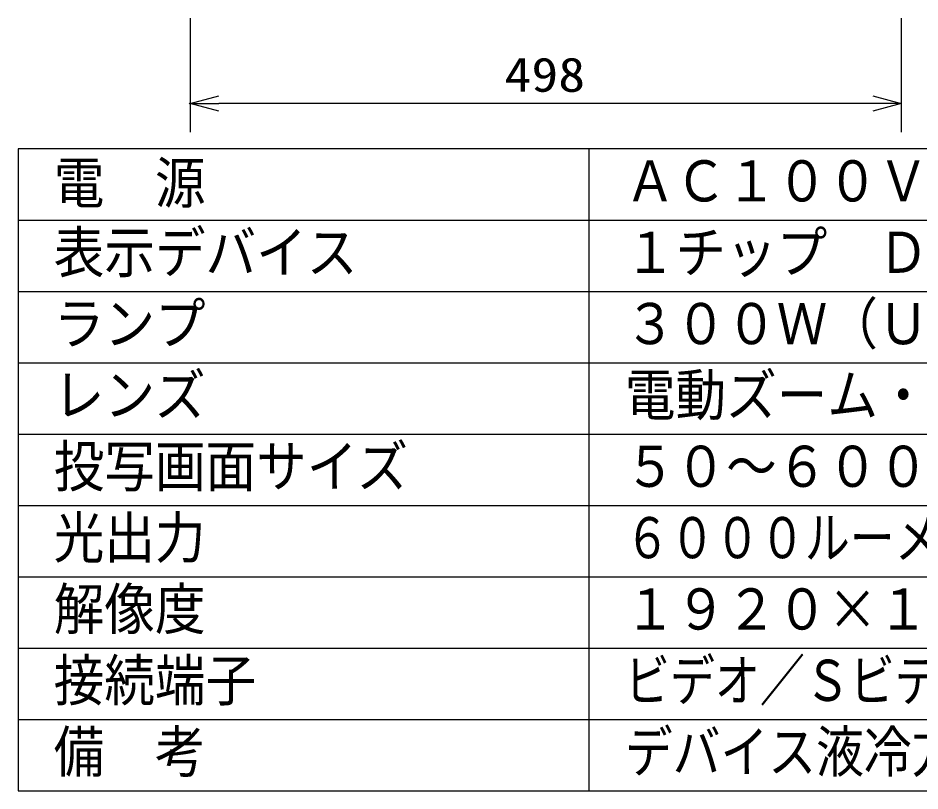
# Model space of a CAD drawing. Units: millimetres, scale not verified. Extents: x -63 to 63, y -57 to 57.
# Drawn here: x -62.6 to 0.6, y -56.5 to -2.3 of the extents above; entities that cross this region are included whole.
import ezdxf
from ezdxf.enums import TextEntityAlignment as Align

# ---------------------------------------------------------------- set-up
doc = ezdxf.new("R2010")
doc.units = ezdxf.units.MM
doc.header["$LTSCALE"] = 0.190236
doc.header["$PDMODE"] = 32
doc.header["$PDSIZE"] = 0.0951
for name, color, linetype in [('0-0_MOJI1', 2, 'Continuous'), ('0-1_WAKU', 1, 'Continuous'), ('0-4_GAIKEI', 1, 'Continuous'), ('0-6_SUNPO', 3, 'Continuous'), ('0-7_Defpoints', 7, 'Continuous')]:
    doc.layers.add(name, color=color, linetype=linetype)
doc.styles.add('ＭＳ ゴシック', font='')
doc.styles.get('ＭＳ ゴシック').set_extended_font_data('MS Gothic')

# ---------------------------------------------------------------- blocks, each defined once
blk = doc.blocks.new('_OPEN30')
at = {"layer": '0-4_GAIKEI', "color": 7}
blk.add_line((0, 0), (-1, 0), dxfattribs=at)
blk.add_lwpolyline([(-1, 0.26795), (0, 0), (-1, -0.26795)], dxfattribs=at)

msp = doc.modelspace()

# ---------------------------------------------------------------- linework, layer by layer
at = {"layer": '0-1_WAKU', "color": 4}
for p, q in [((-62.5783, -11.5), (-62.5783, -56.5001)), ((62.4219, -11.5), (-62.5783, -11.5)), ((-22.5782, -56.5001), (-22.5782, -11.5)), ((-62.5783, -56.5001), (62.4219, -56.5001))]:
    msp.add_line(p, q, dxfattribs=at)
at = {"layer": '0-1_WAKU'}
for p, q in [((-62.5783, -16.5), (62.4219, -16.5)), ((-62.5783, -21.5), (62.4219, -21.5)), ((-62.5783, -26.5), (62.4219, -26.5)), ((-62.5783, -31.5001), (62.4219, -31.5001)), ((-62.5783, -36.5001), (62.4219, -36.5001)), ((-62.5783, -41.5001), (62.4219, -41.5001)), ((-62.5783, -46.5001), (62.4219, -46.5001)), ((-62.5783, -51.5001), (62.4219, -51.5001))]:
    msp.add_line(p, q, dxfattribs=at)
at = {"layer": '0-6_SUNPO'}
for p, q in [((-50.522, -2.3319), (-50.522, -10.3319)), ((-0.7219, -2.3319), (-0.7219, -10.3319)), ((-2.7219, -8.3319), (-48.522, -8.3319))]:
    msp.add_line(p, q, dxfattribs=at)
at = {"layer": '0-7_Defpoints'}
msp.add_point((-50.522, -8.3319), dxfattribs=at)

# ---------------------------------------------------------------- block references
at = {"layer": '0-6_SUNPO', "xscale": 2, "yscale": 2, "rotation": 180}
msp.add_blockref('_OPEN30', (-50.522, -8.3319), dxfattribs=at)
at = {"layer": '0-6_SUNPO', "xscale": 2, "yscale": 2}
msp.add_blockref('_OPEN30', (-0.7219, -8.3319), dxfattribs=at)

# ---------------------------------------------------------------- texts
at = {"layer": '0-0_MOJI1', "style": 'ＭＳ ゴシック'}
for s, width, p in [('ＡＣ１００Ｖ／１０Ａ\u3000５０／６０Ｈｚ', 0.9, (-20.0782, -16.0551)), ('電\u3000源', 0.9, (-60.0783, -16.1871)), ('表示デバイス', 0.9, (-60.0783, -21.0552)), ('１チップ\u3000ＤＬＰ方式', 0.9, (-20.0782, -21.0552)), ('ランプ', 0.9, (-60.0783, -26.0552)), ('３００Ｗ（ＵＨＭランプ\u3000２灯式）\u3000', 0.9, (-20.0782, -26.0552)), ('レンズ', 0.9, (-60.0783, -31.0552)), ('電動ズーム・電動フォーカスレンズ', 0.9, (-20.0782, -31.0552)), ('投写画面サイズ', 0.9, (-60.0783, -36.0552)), ('５０～６００型（アスペクト比１６：１０）', 0.9, (-20.0782, -36.0552)), ('光出力', 0.9, (-60.0783, -41.0552)), ('６０００ルーメン（ランプ２灯、ハイモード時）', 0.8, (-20.0782, -41.0552)), ('解像度', 0.9, (-60.0783, -46.0552)), ('１９２０×１２００ドット（ＲＧＢ信号時）', 0.9, (-20.0782, -46.0552)), ('接続端子', 0.9, (-60.0783, -51.0552)), ('ビデオ／Ｓビデオ、ＲＧＢ、ＤＶＩ－Ｄ、ＬＡＮ、ＳＤＩ', 0.8, (-20.0782, -51.0552)), ('備\u3000考', 0.9, (-60.0783, -56.0552)), ('デバイス液冷方式、オートクリーニングフィルター搭載', 0.85, (-20.0782, -56.0552))]:
    msp.add_text(s, height=2.887, dxfattribs=dict(at, width=width)).set_placement(p, align=Align.BOTTOM_LEFT)
at = {"layer": '0-6_SUNPO', "style": 'ＭＳ ゴシック', "width": 1.15}
msp.add_text('498', height=2.406, dxfattribs=at).set_placement((-28.5091, -8.2223), align=Align.BOTTOM_LEFT)

doc.saveas('drawing.dxf')
